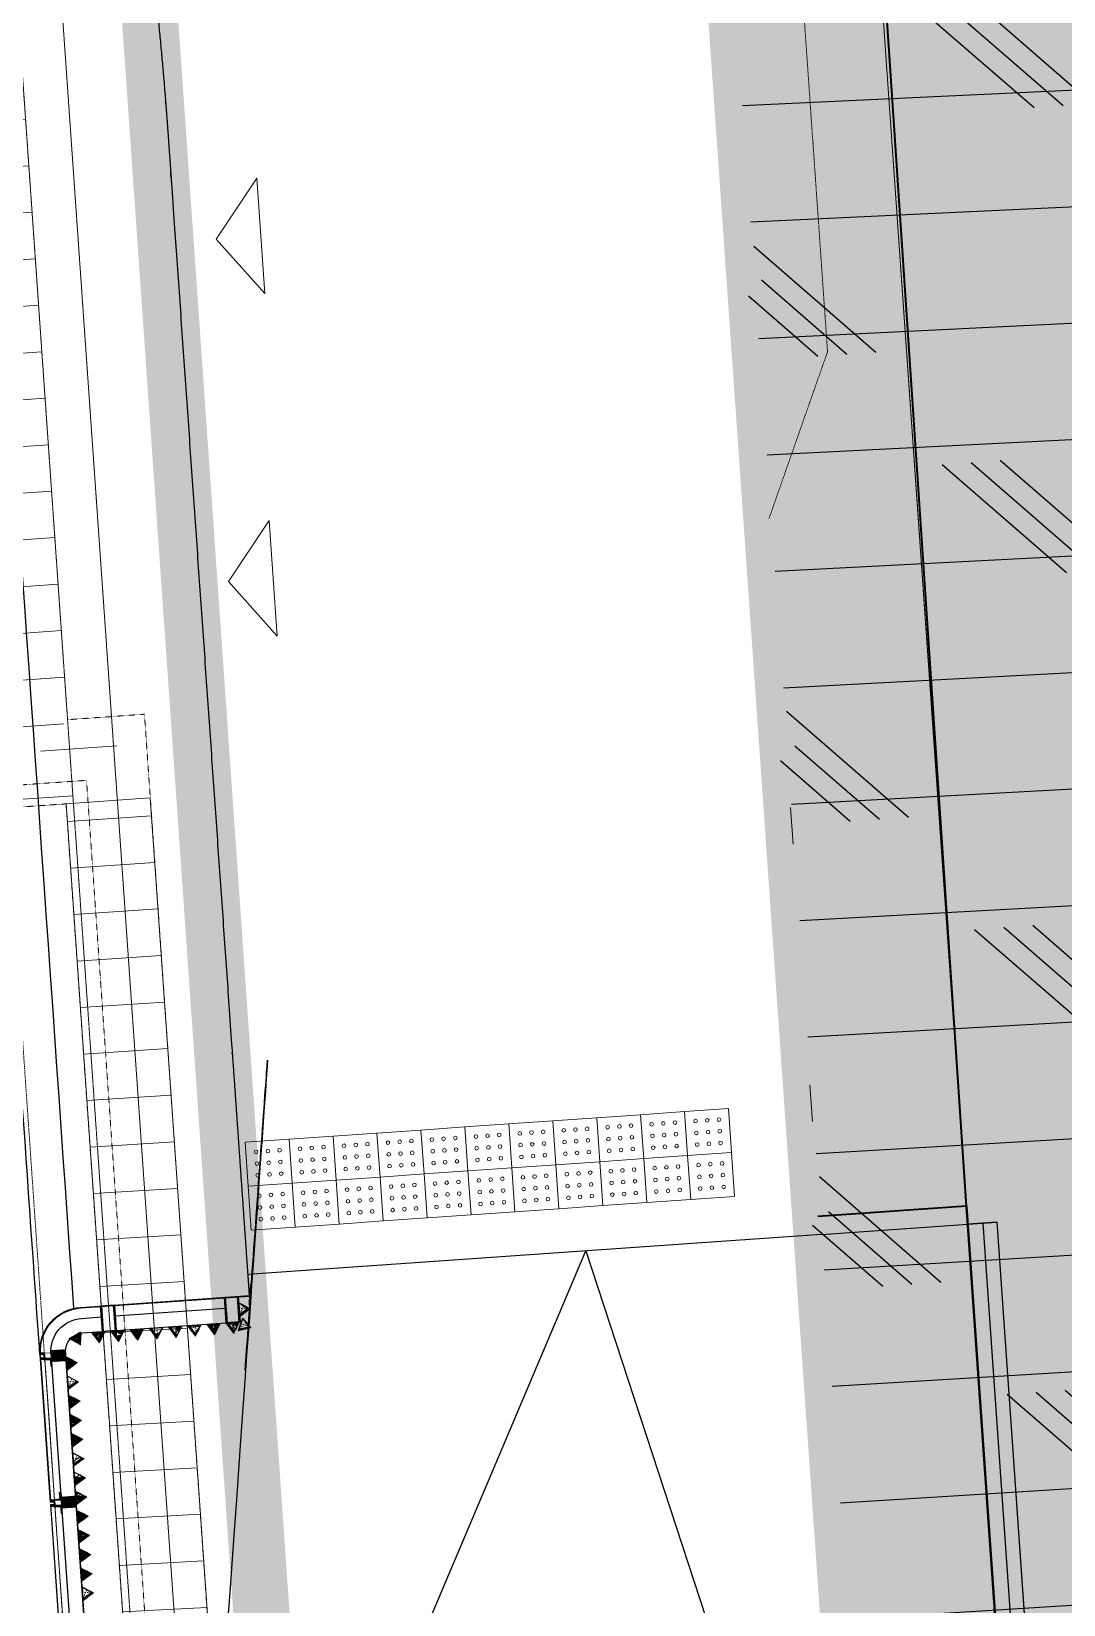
# Model space of a CAD drawing. Header units: millimetres. Extents: x 306 to 836129804, y -168137 to 818603917.
# Drawn here: x 834580214 to 834587244, y 818019302 to 818030018 of the extents above; entities that cross this region are included whole.
import ezdxf
from ezdxf.xclip import XClip

# ---------------------------------------------------------------- set-up
doc = ezdxf.new("R2010")
doc.units = ezdxf.units.MM
doc.header["$LTSCALE"] = 3
doc.header["$XCLIPFRAME"] = 0
for name, pattern in [('ACAD_ISO03W100', [30, 12, -18]), ('B0606', [0.7813, 0.39065, -0.39065]), ('B0701', [2.34375, 1.5625, -0.78125]), ('B0703', [4.6875, 3.125, -1.5625]), ('Dash', [6, 3, -3]), ('Dash2', [6, 3, -3]), ('DASHED', [0.75, 0.5, -0.25]), ('DIVIDE', [1.25, 0.5, -0.25, 0, -0.25, 0, -0.25])]:
    doc.linetypes.add(name, pattern=pattern)
for name, color, linetype, lineweight in [('3A35X-MAPE-P-CE-00-0$0$UAJ-05SYMB-a', 251, 'Continuous', 9), ('A-DETL', 251, 'Continuous', 13), ('A-DETL-MBND', 251, 'Continuous', 13), ('A-FLOR', 251, 'Continuous', 13), ('Eva-New', 1, 'ACAD_ISO03W100', 18), ('Hatch (LTC&CB)', 252, 'Continuous', 35), ('UAJ-08META', 251, 'Continuous', 9), ('UAJ-21EXWA', 251, 'Continuous', 35), ('UAJ-21EXWA-a', 251, 'Continuous', 9), ('UAJ-21EXWA-c', 251, 'Continuous', 9), ('UAJ-21EXWA-z', 251, 'B0703', 9), ('UAJ-22INWA', 251, 'Continuous', 35), ('UAJ-22INWA-a', 251, 'Continuous', 13), ('UAJ-22INWA-h', 251, 'Continuous', 9), ('UAJ-23FLOR-h', 251, 'Continuous', 9), ('UAJ-23FLOR-y', 251, 'B0701', 9), ('UAJ-23FLOR-z', 251, 'B0703', 9), ('UAJ-32INFR-h', 251, 'Continuous', 9), ('UAJ-42INFI', 251, 'Continuous', 18), ('UAJ-43FLFI-a', 251, 'Continuous', 0)]:
    doc.layers.add(name, color=color, linetype=linetype, lineweight=lineweight)
for name, color, linetype in [('_ANCILIARY', 40, 'Continuous'), ('_ANCILIARY HATCH', 1, 'Continuous'), ('_base', 251, 'Continuous'), ('_DEV LINE', 96, 'DIVIDE'), ('_LTC', 251, 'Continuous'), ('_PARCEL BOUNDARY', 10, 'DASHED'), ('UAJ-90.0BOUN', 251, 'Continuous'), ('UAJ-90.5LAND', 251, 'Continuous')]:
    doc.layers.add(name, color=color, linetype=linetype)
doc.layers.get('UAJ-90.5LAND').off()
pattern_1 = [(45.00000000000012, (-109416.8442187309, -41196.64336895943), (-1.68379802270047, 1.683798022700463), []), (45.00000000000012, (-109415.7216861248, -41196.64336895943), (-1.68379802270047, 1.683798022700463), [])]

# ---------------------------------------------------------------- blocks, each defined once
blk = doc.blocks.new('SITE SLAB EDGE')
at = {"layer": 'A-DETL-MBND', "linetype": 'Continuous', "lineweight": 9, "elevation": 11000.75723334344}
blk.add_lwpolyline([(-1727.488911111024, -34412.49591845632), (-4612.471241841908, -27571.78250607301), (-6987.60138915258, -34412.40515638035)], dxfattribs=at)
at = {"layer": 'UAJ-21EXWA'}
for p, q in [((-871.2643336696783, -27572.41648910224), (-830.9579806766706, -14736.16464832553, 0.123245408410281)), ((-871.1926684374921, -27572.41654061366), (-871.1930989047978, -53821.77033345087))]:
    blk.add_line(p, q, dxfattribs=at)
for points in [[(-871.192457938916, -14736.47396249266), (-6985.740662657423, -14736.2816112687), (-6981.18941464345, -24138.22653371404), (-6648.669996218989, -24138.4190306025), (-6648.670950182248, -27568.26381391572), (-871.1926683692727, -27568.26390866152)], [(-871.264764136984, -53821.77033344971), (-871.2643336696783, -27572.41648910224)]]:
    blk.add_lwpolyline(points, dxfattribs=at)
blk = doc.blocks.new('p32 uns')
at = {"layer": 'A-DETL', "lineweight": 18}
for p, q in [((462988.2816848755, -289422.768778801), (464566.6259381771, -311994.1485024691)), ((464766.1389267445, -311980.1971951723), (463187.7944978476, -289408.8174855709))]:
    blk.add_line(p, q, dxfattribs=at)
at = {"layer": 'A-FLOR', "lineweight": 9}
for p, q in [((462962.3316611052, -289050.6364353895), (462066.9145200253, -276245.5747405291)), ((462375.3751085997, -280656.7668017149), (462988.3527208567, -289422.7550581694))]:
    blk.add_line(p, q, dxfattribs=at)
at = {"layer": 'UAJ-21EXWA-z'}
blk.add_lwpolyline([(460999.1281325817, -260683.82777071), (462209.4676864147, -260599.1925843954), (463049.8073357344, -256672.1545351744), (484389.9326707125, -255178.3090640306), (484885.9685424566, -262271.952517271), (489864.1592447758, -261922.462420702), (492872.8974288702, -304949.42304492), (488433.0328344107, -315295.0559661388), (462895.8718012571, -317080.7882232666), (460775.8579591513, -286763.177806735), (462016.6950523853, -283227.6120804548), (460871.5294257402, -266850.980645299), (461292.7671718597, -264883.0616716146), (460999.1281325817, -260683.82777071)], dxfattribs=at)
at = {"layer": 'UAJ-90.0BOUN'}
blk.add_lwpolyline([(458551.6431707144, -254646.9136687517), (462043.122988224, -254401.8080494404), (489253.1335164309, -252491.6361941099), (493625.0210716724, -314979.2288246155), (466413.7763149738, -316882.0242781639), (462922.2849571705, -317126.9649215937), (458551.6431707144, -254646.9136687517)], dxfattribs=at)
at = {"linetype": 'Dash2', "lineweight": 13, "rotation": 4.000000000000001}
blk.add_blockref('SITE SLAB EDGE', (461907.9564732313, -261484.3400754929), dxfattribs=at)
blk = doc.blocks.new('GBP-P32-L00')
at = {"layer": 'UAJ-90.5LAND'}
blk.add_blockref('p32 uns', (834123619.6366563, 818311064.1160116), dxfattribs=at)
blk = doc.blocks.new('3A35X-MAGP-P-LD-00-0')
at = {"layer": '_base'}
blk.add_line((834585595.072436, 818021822.9518502), (834581687.2096072, 818021549.7622693), dxfattribs=at)
for points in [[(834585595.0724357, 818021822.9518509), (834586592.1026502, 818021892.6519076)], [(834586791.6157262, 818021906.5994016), (834586592.1026504, 818021892.6519073)], [(834586592.1026504, 818021892.6519073), (834586791.6157262, 818021906.5994016)], [(834586592.10265, 818021892.6519073), (834586815.4868925, 818018695.0722684), (834586824.0788225, 818018572.0887235), (834586828.217329, 818018510.5849028), (834586829.6967536, 818018484.5155132)], [(834580971.5776333, 818014582.8952436), (834583989.5757996, 818021710.715323), (834586202.753944, 818014948.59342)]]:
    blk.add_lwpolyline(points, dxfattribs=at)
blk.add_lwpolyline([(834591783.5735116, 817980082.2253003), (834591928.23176, 817980184.1910403, 0.04471725333651318), (834592011.4460499, 817980254.7613815, 0.06650079320827533), (834592104.6915565, 817980378.636483, 0.07123286827723115), (834592167.0155747, 817980539.2174459, 0.03848994526839398), (834592180.9467443, 817980630.7424377, -0.04013100211479748), (834592350.8948174, 817981940.6873479, -0.0031101165554704), (834592380.805786, 817982096.0953491, 0.08319405878780492), (834592386.2088763, 817982274.0277658, -0.001175287422186575), (834592382.8120791, 817982299.3592728), (834589787.9350833, 817996217.8215426, 0.04084783250147962), (834589233.0335257, 817998152.9967325), (834588859.8553, 817999185.2260199, -0.0205969728110917), (834588422.2292893, 818000535.7778711, -0.03996170129615863), (834588213.0684955, 818001653.0464637, -0.007154162740676726), (834588156.891641, 818002376.8978037), (834586791.6157055, 818021906.5994003), (834586592.1019949, 818021892.6612895), (834588135.5106741, 817999814.8448011, 0.02585367869501859), (834588239.9286013, 817999053.709157, 0.001642021958991318), (834588349.8605613, 817998461.4832885), (834588758.1866809, 817996281.7002935), (834588804.3629512, 817996035.1959748), (834591783.5735116, 817980082.2253003)], format="xyb", close=True, dxfattribs=at)
blk.add_lwpolyline([(834589295.4903487, 817996127.1960361), (834588203.5903876, 818000788.4657425, -0.0373340828221), (834588076.8085691, 818002133.5877131), (834586695.9247639, 818021899.9143913)], format="xyb", dxfattribs=at)
blk = doc.blocks.new('TECT 1')
at = {"layer": 'UAJ-43FLFI-a'}
blk.add_lwpolyline([(-59076.78399813175, 46774.62326622009), (-58776.78399825096, 46774.62326622009), (-58776.78399825096, 46474.62326622009), (-59076.78399813175, 46474.62326622009)], close=True, dxfattribs=at)
for centre in [(-59006.7840025425, 46704.6232624054), (-59006.78399837017, 46624.6232625246), (-58926.7840025425, 46704.62326622009), (-58926.78399825096, 46624.6232663393), (-58846.78400290012, 46704.62326967716), (-58846.78399837017, 46624.62326967716), (-59006.78399443626, 46544.6232625246), (-58926.78399443626, 46544.62326622009), (-58846.78399443626, 46544.62326967716)]:
    blk.add_circle(centre, 12.49999988079071, dxfattribs=at)
blk = doc.blocks.new('*U1115')
at = {"layer": 'UAJ-43FLFI-a', "rotation": 180.0000000006504}
for p in [(-58776.7839987716, 46474.62326551232), (-58776.78399867181, 46174.62326536152)]:
    blk.add_blockref('TECT 1', p, dxfattribs=at)
blk = doc.blocks.new('*U1116')
at = {"layer": 'UAJ-43FLFI-a', "color": 0, "linetype": 'ByBlock', "lineweight": -2, "transparency": 16777216}
for p, rotation in [((834584546.7745659, 818024966.1418307), 183.9987108964292), ((834584846.0442518, 818024987.0620395), 183.9987108964292), ((834583050.4261367, 818024861.5407865), 183.9987108964292), ((834583349.6958226, 818024882.4609953), 183.9987108964292), ((834583648.9655085, 818024903.3812041), 183.9987108964292), ((834583948.2351943, 818024924.3014129), 183.9987108972937), ((834584247.5048801, 818024945.2216219), 183.9987108964292), ((834581853.3473934, 818024777.8599511), 183.9987108972937), ((834582152.6170793, 818024798.78016), 183.9987108972937), ((834582451.8867651, 818024819.7003689), 183.9987108964292), ((834582751.1564509, 818024840.6205777), 183.9987108964292)]:
    blk.add_blockref('*U1115', p, dxfattribs=dict(at, rotation=rotation))
blk = doc.blocks.new('*U1563')
at = {"layer": 'UAJ-21EXWA'}
for points in [[(15045.99999934445, 224.9575137403436), (15045.99999946366, 178.9575138595528), (14999.99999946366, 178.9575137403436), (14999.99999934445, 174.9575136211343), (15049.99999934445, 174.9575137403436), (15049.99999946366, 224.9575137403436), (15045.99999922524, 224.9575137403436)], [(15093.00000029813, 224.9575136211343), (15093.00000017892, 178.9575137403436), (15139.00000029813, 178.9575137403436), (15139.00000029813, 174.9575137403436), (15089.00000029813, 174.9575137403436), (15089.00000029813, 224.957513501925), (15093.00000053654, 224.9575136211343)], [(16049.94374501362, 224.9575228102984), (16049.94374513283, 178.9575228102984), (16003.94374525204, 178.9575228102984), (16003.94374501362, 174.9575226910891), (16053.94374501362, 174.9575226910891), (16053.94374525204, 224.9575226910891), (16049.94374489442, 224.9575228102984)]]:
    blk.add_lwpolyline(points, dxfattribs=at)
for points in [[(15085.00000023842, 241.0000006508828), (15085.00000071526, 223.1525495600701), (15054, 223.1525494408608), (15054.00000011921, 241.0000008893013), (15050, 241.0000010085106), (15050, 219.1525494408608), (15089.00000071526, 219.1525494408608), (15089.00000035763, 241.0000008893013)], [(16088.9437460268, 241.0000097208377), (16088.94374638443, 223.152558630025), (16057.94374578838, 223.1525585108157), (16057.94374590759, 241.0000098400469), (16053.94374566917, 241.0000100784655), (16053.94374578838, 219.1525583916064), (16092.94374638443, 219.1525585108157), (16092.9437460268, 241.0000098400469)]]:
    blk.add_lwpolyline(points, close=True, dxfattribs=at)
at = {"layer": 'UAJ-21EXWA-a'}
for points in [[(14569.50000035763, 250.0000044190884), (14077.00000047684, 250.0000006043911), (14077.00000071526, 224.1525495135784), (14081.00000071526, 224.1525496327877), (14081.00000071526, 246.0000008428097), (14569.50000035763, 246.0000044190884)], [(14569.50000035763, 250.0000047039986), (15062.00000047684, 250.000000770092), (15062.00000023842, 224.1525495600701), (15058.00000023842, 224.1525496792794), (15058.00000023842, 246.0000010085106), (14569.50000035763, 246.0000045847893)], [(15569.50000035763, 250.00000446558), (15077.00000047684, 250.0000006508828), (15077.00000071526, 224.1525495600701), (15081.00000071526, 224.1525496792794), (15081.00000071526, 246.0000008893013), (15569.50000035763, 246.00000446558)], [(15569.50000047266, 250.0000137749319), (16088.94374655318, 250.0000104201311), (16088.94374619555, 224.1525590908998), (16084.94374631476, 224.1525592101091), (16084.94374643397, 246.0000104201311), (15569.50000035346, 246.0000135365133)]]:
    blk.add_lwpolyline(points, dxfattribs=at)
at = {"layer": 'UAJ-21EXWA-c'}
for p, q in [((16092.94374638443, 219.1525585108157), (16092.94374612174, 174.9575226910891)), ((16092.94374612174, 174.9575226910891), (16053.94374501362, 174.9575226910891))]:
    blk.add_line(p, q, dxfattribs=at)
for points in [[(14089.00000071526, 219.1525493943691), (14569.50000035763, 219.1525496327877)], [(15050, 219.1525494408608), (14569.50000047684, 219.1525494408608)], [(15050, 241.000000770092), (15050, 246.0000010085106)], [(15049.99999946366, 224.9575137403436), (15050, 219.1525494408608)], [(15089.00000035763, 241.0000008893013), (15089.00000011921, 246.0000008893013)], [(15089.00000071526, 219.1525494408608), (15089.00000029813, 224.957513501925)], [(15089.00000071526, 219.1525494408608), (15569.50000035763, 219.1525496792794)], [(16053.94374578838, 219.1525583916064), (15569.50000047266, 219.1525585117941)], [(16053.94374566917, 241.0000098400469), (16053.94374566917, 246.0000100784655)], [(16053.94374525204, 224.9575226910891), (16053.94374578838, 219.1525583916064)]]:
    blk.add_lwpolyline(points, dxfattribs=at)
blk = doc.blocks.new('*U|REF31821679')
at = {"layer": 'UAJ-32INFR-h'}
h = blk.add_hatch(dxfattribs=at)
h.set_pattern_fill('STAAL', color=256, style=0)
h.set_pattern_definition([(45, (0, 0), (-4.999999779477807, 4.999999779477808), []), (45, (1.7, 0), (-4.999999779477807, 4.999999779477808), []), (45, (1.8, 0), (-4.999999779477807, 4.999999779477808), []), (45, (1.9, 0), (-4.999999779477807, 4.999999779477808), []), (45, (2, 0), (-4.999999779477807, 4.999999779477808), []), (45, (2.1, 0), (-4.999999779477807, 4.999999779477808), []), (45, (2.2, 0), (-4.999999779477807, 4.999999779477808), []), (45, (2.3, 0), (-4.999999779477807, 4.999999779477808), [])])
edge = h.paths.add_edge_path(flags=16)
edge.add_arc((-40.499999999995, -28), 1.5, 180, 394.9306585423736)
edge.add_line((-40.499999999995, -29.5), (40.500000000005, -29.49999999999909))
edge.add_arc((40.500000000005, -27.99999999999909), 1.5, 270, 360)
edge.add_line((42.000000000005, -27.99999999999909), (41.99999999999864, 28.00000000000182))
edge.add_arc((40.49999999999864, 28.00000000000182), 1.5, 0, 90)
edge.add_line((40.49999999999864, 29.50000000000182), (-40.50000000000136, 29.50000000000182))
edge.add_arc((-40.50000000000136, 28.00000000000182), 1.5, 90, 180)
edge.add_line((-42.00000000000136, 28.00000000000182), (-41.999999999995, -28))
edge = h.paths.add_edge_path()
edge.add_arc((-45.499999999995, -32.99999999999909), 4.5, 180, 270)
edge.add_line((-45.499999999995, -37.49999999999909), (45.500000000005, -37.49999999999909))
edge.add_arc((45.500000000005, -32.99999999999909), 4.5, 270, 360)
edge.add_line((50.000000000005, -32.99999999999909), (50.00000000000045, 33))
edge.add_arc((45.50000000000045, 33), 4.5, 0, 90)
edge.add_line((45.50000000000045, 37.5), (-45.49999999999955, 37.50000000000182))
edge.add_arc((-45.49999999999955, 33.00000000000182), 4.5, 90, 180)
edge.add_line((-49.99999999999955, 33.00000000000182), (-49.999999999995, -32.99999999999909))
at = {"layer": 'UAJ-22INWA-a', "lineweight": -2}
for p, q in [((-49.99999999999955, 33.00000000000182), (-49.999999999995, -32.99999999999909)), ((45.50000000000045, 37.5), (-45.49999999999955, 37.50000000000182)), ((-42.00000000000136, 28.00000000000182), (-41.999999999995, -28)), ((40.49999999999864, 29.50000000000182), (-40.50000000000136, 29.50000000000182)), ((42.000000000005, -27.99999999999909), (41.99999999999864, 28.00000000000182)), ((50.000000000005, -32.99999999999909), (50.00000000000045, 33)), ((-45.499999999995, -37.49999999999909), (45.500000000005, -37.49999999999909)), ((-40.499999999995, -29.5), (40.500000000005, -29.49999999999909))]:
    blk.add_line(p, q, dxfattribs=at)
for centre, radius, start, end in [((-45.49999999999955, 33.00000000000182), 4.5, 90, 180), ((-40.50000000000136, 28.00000000000182), 1.5, 90, 180), ((40.49999999999864, 28.00000000000182), 1.5, 0, 90), ((45.50000000000045, 33), 4.5, 0, 90), ((-45.499999999995, -32.99999999999909), 4.5, 180, 270), ((-40.499999999995, -28), 1.5, 180, 34.93065854237359), ((40.500000000005, -27.99999999999909), 1.5, 270, 0), ((45.500000000005, -32.99999999999909), 4.5, 270, 0)]:
    blk.add_arc(centre, radius, start, end, dxfattribs=at)
blk = doc.blocks.new('*U2899')
at = {"layer": 'UAJ-08META', "rotation": 90.00000001114431}
blk.add_blockref('*U|REF31821679', (67.54939053738819, 50.00000004808722), dxfattribs=at)
blk = doc.blocks.new('*U2898')
at = {"layer": '_LTC', "linetype": 'ByBlock', "lineweight": -2, "transparency": 16777216, "rotation": 273.9989084043776}
for p in [(834580343.2465016, 818021061.4983965), (834580412.9839698, 818020063.9330175)]:
    blk.add_blockref('*U2899', p, dxfattribs=at)
blk = doc.blocks.new('21_UNS-EXWA-Facade Triangle Extrusion')
at = {"layer": 'UAJ-08META'}
h = blk.add_hatch(dxfattribs=at)
h.set_pattern_fill('ANSI32', color=256, scale=0.25, angle=-3.998908525866516)
h.set_pattern_definition(pattern_1)
edge = h.paths.add_edge_path()
edge.add_line((-75.01259005069733, -47.16361486911774), (-67.87473440170288, -33.6935887336731))
edge.add_line((-67.87473440170288, -33.6935887336731), (-65.25258207321167, -37.77321720123291))
edge.add_line((-65.25258207321167, -37.77321720123291), (-63.57014775276184, -36.69184410572052))
edge.add_line((-63.57014775276184, -36.69184410572052), (-66.191903591156, -32.612832903862))
edge.add_line((-66.191903591156, -32.612832903862), (-64.50235915184021, -31.54252290725708))
edge.add_line((-64.50235915184021, -31.54252290725708), (-61.88771343231201, -35.61047101020813))
edge.add_line((-61.88771343231201, -35.61047101020813), (-60.20527946949005, -34.5290983915329))
edge.add_line((-60.20527946949005, -34.5290983915329), (-62.82474744319916, -30.45036041736603))
edge.add_line((-62.82474744319916, -30.45036041736603), (-20.0749454498291, -2.995363593101501))
edge.add_line((-20.0749454498291, -2.995363593101501), (-17.46405339241028, -7.057471752166748))
edge.add_line((-17.46405339241028, -7.057471752166748), (-15.78161954879761, -5.976099371910095))
edge.add_line((-15.78161954879761, -5.976099371910095), (-18.39626514911652, -1.908150553703308))
edge.add_line((-18.39626514911652, -1.908150553703308), (-16.71758425235748, -0.8209383487701416))
edge.add_line((-16.71758425235748, -0.8209383487701416), (-14.09918510913849, -4.894726157188416))
edge.add_line((-14.09918510913849, -4.894726157188416), (-12.41675090789795, -3.813353180885315))
edge.add_line((-12.41675090789795, -3.813353180885315), (-15.0389039516449, 0.2662745714187622))
edge.add_line((-15.0389039516449, 0.2662745714187622), (-0.8188365697860718, 0.4905227422714233))
edge.add_line((-0.8188365697860718, 0.4905227422714233), (-71.2157564163208, 42.66169381141663))
edge.add_arc((-72.50049510525452, 40.51706179758747), 2.499999994716807, 59.07634435006711, 179.9920953721348)
edge.add_line((-75.0004950761795, 40.51740670204163), (-75.01273441314697, -48.20710110664368))
edge.add_line((-75.01273441314697, -48.20710110664368), (-75.01259005069733, -47.16361486911774))
edge = h.paths.add_edge_path(flags=16)
edge.add_line((-68.6583776473999, -31.22540402412415), (-16.1267796754837, 2.53891122341156))
edge.add_arc((-17.47850388801287, 4.641966418766378), 2.499999900289295, 302.7306025113452, 419.0763484705993)
edge.add_line((-16.19376540184021, 6.786598443984985), (-72.5004950761795, 40.51706194877625))
edge.add_line((-72.5004950761795, 40.51706194877625), (-72.51010143756866, -29.12200355529785))
edge.add_arc((-70.0101015365577, -29.12234859176267), 2.499999924820999, 179.9920923464523, 302.7305933400276)
h = blk.add_hatch(dxfattribs=at)
h.set_pattern_fill('ANSI32', color=256, scale=0.25, angle=-3.998908525866516)
h.set_pattern_definition(pattern_1)
h.paths.add_polyline_path([(-62.61064434051514, -37.26119458675385), (-65.49787187576294, -32.76788723468781), (-64.65470325946808, -32.23022532463074), (-61.76762568950653, -36.72203266620636), (-14.82031857967377, -6.546976327896118), (-17.70624601840973, -2.056959748268127), (-16.86690068244934, -1.513350248336792), (-13.97909653186798, -6.006286859512329), (-4.745509028434753, -0.07146263122558594), (0, 0), (-75.01273441314697, -48.20710110664368), (-72.51210236549377, -43.62797057628632), (-62.60884714126587, -37.26272201538086)])
for points in [[(-75.01259005069733, -47.16361486911774), (-67.87473440170288, -33.6935887336731), (-65.25258207321167, -37.77321720123291), (-63.57014775276184, -36.69184410572052), (-66.191903591156, -32.612832903862), (-64.50235915184021, -31.54252290725708), (-61.88771343231201, -35.61047101020813), (-60.20527946949005, -34.5290983915329), (-62.82474744319916, -30.45036041736603), (-20.0749454498291, -2.995363593101501), (-17.46405339241028, -7.057471752166748), (-15.78161954879761, -5.976099371910095), (-18.39626514911652, -1.908150553703308), (-16.71758425235748, -0.8209383487701416), (-14.09918510913849, -4.894726157188416), (-12.41675090789795, -3.813353180885315), (-15.0389039516449, 0.2662745714187622), (-0.8188365697860718, 0.4905227422714233), (-71.2157564163208, 42.66169381141663, 0.5826902400280833), (-75.0004950761795, 40.51740670204163), (-75.01273441314697, -48.20710110664368)], [(-68.6583776473999, -31.22540402412415), (-16.1267796754837, 2.53891122341156, 0.5562828354535237), (-16.19376540184021, 6.786598443984985), (-72.5004950761795, 40.51706194877625), (-72.51010143756866, -29.12200355529785, 0.593393664896227)]]:
    blk.add_lwpolyline(points, format="xyb", close=True, dxfattribs=at)
blk.add_lwpolyline([(-62.61064434051514, -37.26119458675385), (-65.49787187576294, -32.76788723468781), (-64.65470325946808, -32.23022532463074), (-61.76762568950653, -36.72203266620636), (-14.82031857967377, -6.546976327896118), (-17.70624601840973, -2.056959748268127), (-16.86690068244934, -1.513350248336792), (-13.97909653186798, -6.006286859512329), (-4.745509028434753, -0.07146263122558594), (0, 0), (-75.01273441314697, -48.20710110664368), (-72.51210236549377, -43.62797057628632), (-62.60884714126587, -37.26272201538086)], close=True, dxfattribs=at)
at = {"layer": 'UAJ-08META', "linetype": 'Dash'}
for points in [[(-14.97881484031677, 4.68138599395752), (-72.50529825687408, 5.697529196739197)], [(-71.2083113193512, -31.31649792194366), (-44.34713017940521, 23.65182995796204)]]:
    blk.add_lwpolyline(points, dxfattribs=at)
at = {"layer": 'UAJ-08META'}
blk.add_lwpolyline([(-18.12446212768555, -2.327821254730225), (-18.12287628650665, -2.326794028282166)], dxfattribs=at)
blk = doc.blocks.new('*U2901')
at = {"rotation": 90.00791386077486}
blk.add_blockref('21_UNS-EXWA-Facade Triangle Extrusion', (2.295247900369452e-07, -1.355457278356874e-07), dxfattribs=at)
blk = doc.blocks.new('*U2900')
at = {"layer": '_LTC', "linetype": 'ByBlock', "lineweight": -2, "transparency": 16777216}
for p, rotation in [((834581703.4389249, 818021317.6086571), 273.9988976193502), ((834580677.3428615, 818021084.8526565), 183.99899548923), ((834580808.0239123, 818021093.9884635), 183.99899548923), ((834580938.7049631, 818021103.1242704), 183.99899548923), ((834581069.3860139, 818021112.2600774), 183.99899548923), ((834581200.0670646, 818021121.3958844), 183.99899548923), ((834581330.7481154, 818021130.5316913), 183.99899548923), ((834581461.4291662, 818021139.6674982), 183.99899548923), ((834581592.110217, 818021148.8033053), 183.99899548923), ((834581708.453403, 818021187.1996447), 250.6571600903344), ((834580547.5855556, 818021071.3891053), 208.1644042422568), ((834580526.4365344, 818020950.4528947), 273.998908396004), ((834580535.5721427, 818020819.77183), 273.998908396004), ((834580544.707751, 818020689.0907654), 273.998908396004), ((834580553.8433594, 818020558.4097006), 273.998908396004), ((834580562.9789677, 818020427.728636), 273.998908396004), ((834580572.114576, 818020297.0475713), 273.998908396004), ((834580581.2501843, 818020166.3665067), 273.998908396004), ((834580590.3857926, 818020035.6854421), 273.998908396004), ((834580599.5214009, 818019905.0043774), 273.998908396004), ((834580608.6570092, 818019774.3233128), 273.998908396004), ((834580617.7926176, 818019643.642248), 273.998908396004), ((834580626.9282259, 818019512.9611834), 273.998908396004), ((834580636.0638342, 818019382.2801187), 273.998908396004)]:
    blk.add_blockref('*U2901', p, dxfattribs=dict(at, rotation=rotation))
blk = doc.blocks.new('FAC-00-0')
at = {"layer": '_LTC'}
for p, q in [((834581548.4290003, 818021220.932639), (834581536.2219195, 818021395.5487242)), ((834581614.3995719, 818021401.013992), (834581626.6066483, 818021226.3979753)), ((834580705.4858266, 818021162.0106041), (834580693.2791706, 818021336.6206133)), ((834580771.4568266, 818021342.0858308), (834580783.663483, 818021167.4758216))]:
    blk.add_line(p, q, dxfattribs=at)
for points in [[(834580271.1096342, 818021008.2324462, -0.4108690448484453), (834580550.2722995, 818021326.6220081), (834581697.2035714, 818021406.8027846)], [(834580275.7378076, 818021008.5559722, -0.4123493504184755), (834580550.5511056, 818021322.6317365), (834581697.4825264, 818021402.8125234)], [(834580446.4900385, 818021018.5920793, -0.4142241185351627), (834580562.4730245, 818021152.0052512), (834581634.5931586, 818021226.9563059), (834581628.6215183, 818021312.378361)], [(834580346.7335005, 818021011.618333, -0.4142241191230539), (834580555.5028735, 818021251.7620404), (834580690.5320313, 818021261.20182)], [(834581387.0943224, 818003552.0554934, 0.1139351531666396), (834581581.6652867, 818004780.3838959), (834580446.0788555, 818021024.4738792)]]:
    blk.add_lwpolyline(points, format="xyb", dxfattribs=at)
for points in [[(834581528.241393, 818021394.9908748), (834581622.380095, 818021401.5718917), (834581634.5867513, 818021226.9618825), (834581540.4480488, 818021220.3808656)], [(834580685.2986476, 818021336.0627136), (834580779.4373497, 818021342.6437305), (834580791.644006, 818021168.0337213), (834580697.5053035, 818021161.4527044)]]:
    blk.add_lwpolyline(points, close=True, dxfattribs=at)
for points in [[(834580784.6707236, 818021267.7829801), (834581533.4746871, 818021320.131262)], [(834580346.3223271, 818021017.5001332), (834581481.0481629, 818004768.9158247)], [(834580451.1945491, 818020951.2535303), (834581583.6041774, 818004752.6068808)]]:
    blk.add_lwpolyline(points, dxfattribs=at)
blk.add_open_spline([(834580271.1096342, 818021008.2324462, 13699.99999999997), (834580270.551387, 818021024.2677512), (834580268.874086, 818021040.2248595, 13699.99999999999), (834580267.7563117, 818021056.2210662, 13699.99999999998), (834580181.103108, 818022301.7230911), (834580094.0350399, 818023547.1961263), (834580006.9669715, 818024792.6691617), (834579728.1369119, 818028506.6162714), (834579361.2044426, 818033394.0655822), (834579066.2396815, 818038884.2348518), (834578945.480875, 818040871.10015), (834578889.5015762, 818041682.937103), (834578875.476216, 818041899.2020736), (834578905.265652, 818041606.9202672), (834579014.8303174, 818040531.9164138), (834579228.5315945, 818038192.8699493), (834579428.563846, 818036147.6696717), (834579552.010506, 818034885.5074883), (834579873.8612906, 818030281.5664743), (834580195.712075, 818025677.6254604), (834580500.3832827, 818021323.1337729)], degree=3, knots=[0, 0, 0, 0, 1, 1, 1, 3746.538061933388, 3746.538061933388, 3746.538061933388, 14919.15775847071, 18449.38945613005, 20240.53077136857, 20890.67934422696, 20890.67934422696, 20890.67934422696, 21772.06415537719, 24132.38665182641, 27936.93947994479, 27936.93947994479, 27936.93947994479, 41782.47114495328, 41782.47114495328, 41782.47114495328, 41782.47114495328], dxfattribs=at)
blk.add_rational_spline([(834580077.3900777, 818035997.4791214), (834580437.0917654, 818034054.3349081), (834580602.4700614, 818033161.329403), (834580767.8483574, 818032268.323898), (834580949.9611539, 818031284.955718), (834581075.8892046, 818030294.4452341), (834581145.6328331, 818029296.7917677), (834581335.3021821, 818026583.6509713), (834581524.9715308, 818023870.5101748), (834581703.4389249, 818021317.6086571), (834581706.0106146, 818021280.8216103), (834581708.5823042, 818021244.0345637), (834581711.1539938, 818021207.247517), (834581713.1965545, 818021178.0295397), (834581693.9806505, 818021155.9249865), (834581664.7626766, 818021153.8823801), (834581299.0753304, 818021128.3174726), (834580933.3879842, 818021102.7525649), (834580567.7006379, 818021077.1876572), (834580554.2949414, 818021076.2509816), (834580542.2681971, 818021070.25536), (834580533.4514505, 818021060.1136129), (834580524.6347041, 818021049.9718657), (834580520.3702859, 818021037.2280517), (834580521.3074443, 818021023.822389), (834580899.6991928, 818015611.086328), (834581278.0909414, 818010198.3502669), (834581656.48269, 818004785.6142058), (834581686.6616603, 818004353.9166318), (834581619.0548282, 818003926.4790552), (834581457.1207048, 818003525.1675733), (834581156.5955538, 818002700.4971138), (834580856.0704025, 818001875.8266542), (834580555.5452513, 818001051.1561946), (834580428.5667853, 818000714.2497276), (834580305.2916387, 818000375.9706471), (834580185.7346454, 818000036.3596587)], [1, 1, 1, 1, 1, 1, 1, 1, 1, 1, 1, 1, 1, 0.8047382231132746, 0.8047382231132746, 0.9999999999999999, 1, 1, 1, 0.9492507227563662, 0.9492507227563662, 0.9999999999999999, 0.9492507227563663, 0.9492507227563663, 1, 1, 1, 1, 0.9829479213520105, 0.9829479213520105, 1, 1, 1, 1, 0.9999598891676805, 0.9999598891676805, 1], degree=3, knots=[0, 0, 0, 0, 2724.56956517957, 2724.56956517957, 2724.56956517957, 5723.230185049491, 5723.230185049491, 5723.230185049491, 13882.51734683393, 13882.51734683393, 13882.51734683393, 13883.51734683393, 13883.51734683393, 13883.51734683393, 13885.08814159524, 13885.08814159524, 13885.08814159524, 13886.08814159524, 13886.08814159524, 13886.08814159524, 13886.87355778052, 13886.87355778052, 13886.87355778052, 13887.65897396581, 13887.65897396581, 13887.65897396581, 13888.65897396581, 13888.65897396581, 13888.65897396581, 13889.11229864333, 13889.11229864333, 13889.11229864333, 13890.11229864333, 13890.11229864333, 13890.11229864333, 13890.13423798732, 13890.13423798732, 13890.13423798732, 13890.13423798732], dxfattribs=at)
for name in ['*U2900', '*U2898']:
    blk.add_blockref(name, (0, 0), dxfattribs=at)
at = {"layer": '_LTC', "rotation": 93.99890842239739}
blk.add_blockref('*U1563', (834581642.5031973, 818004975.893547, 13699.99999999997), dxfattribs=at)
blk = doc.blocks.new('*U1692')
at = {"layer": 'UAJ-23FLOR-h'}
h = blk.add_hatch(dxfattribs=at)
h.set_pattern_fill('ANSI31', color=256, scale=100, angle=315)
h.set_pattern_definition([(0, (375.0000019279327, -31172.66991171575), (8.526512829121202e-14, 317.4999999999999), [])])
h.paths.add_polyline_path([(5.803960675621056e-06, -49187.14922003914), (-1.84947043635475e-06, 19014.47930908616), (574.9999962431809, 19014.47930907126), (575.0000043734492, -49187.14921969641)])
at = {"layer": 'UAJ-22INWA-h'}
blk.add_lwpolyline([(1.607598960617906e-06, 19014.4793088242), (575.0000001770875, 19014.47930907156)], dxfattribs=at)
at = {"layer": 'UAJ-23FLOR-h'}
for p, q in [((5.949636713320191e-06, -49131.18757040911), (-1.998482048286527e-06, 19014.47930885455)), ((574.9999963176867, 19014.47930910282), (575.0000043703362, -49318.99956411961))]:
    blk.add_line(p, q, dxfattribs=at)
blk = doc.blocks.new('PB1')
at = {"layer": '_PARCEL BOUNDARY', "ltscale": 5, "const_width": 382.5, "flags": 128}
blk.add_lwpolyline([(834579180.0000008, 817441477.0994015), (834578344.0000008, 817453448.0992794), (834623997.0000008, 817456639.0992794), (834629227.0000008, 817381823.0992794), (834583575.0000008, 817378615.0994015)], close=True, dxfattribs=at)

msp = doc.modelspace()

# ---------------------------------------------------------------- hatches: boundary and pattern name
at = {"layer": '_ANCILIARY'}
h = msp.add_hatch(color=256, dxfattribs=at)
h.dxf.hatch_style = 1
edge = h.paths.add_edge_path(flags=16)
edge.add_line((834589698.2311926, 818000195.5443645), (834585687.4764702, 818056299.0110068))
edge.add_line((834585687.4764702, 818056299.0110068), (834612518.7989925, 818058232.7219915))
edge.add_arc((834612484.7357092, 818056534.6453927), 1698.418217914475, 9.502723926168073, 88.8508052879634, ccw=False)
edge.add_line((834614159.8478141, 818056815.0448909), (834618401.0798162, 817996164.9822797))
edge.add_line((834618401.0798162, 817996164.9822797), (834594768.6555227, 817994584.3835236))
edge.add_line((834594768.6555227, 817994584.3835236), (834594327.6929266, 817995204.8349223))
edge.add_line((834594327.6929266, 817995204.8349223), (834589698.2311926, 818000195.5443645))
edge = h.paths.add_edge_path()
edge.add_line((834619909.6823385, 817993768.7649117), (834615191.6236249, 818061235.0189149))
edge.add_arc((834615186.6358066, 818061234.6701063), 4.999999946729716, 4.000301895800094, 94.01408611669542)
edge.add_line((834615186.285798, 818061239.6578406), (834582994.9307241, 818058981.1489481))
edge.add_line((834582994.9307241, 818058981.1489481), (834582980.2353642, 818058973.700369))
edge.add_line((834582980.2353642, 818058973.700369), (834587435.9467293, 817995536.5482974))
edge.add_line((834587435.9467293, 817995536.5482974), (834589273.49395, 817995667.4350014))
edge.add_line((834589273.49395, 817995667.4350014), (834590438.9627452, 817991708.7167664))
edge.add_line((834590438.9627452, 817991708.7167664), (834619905.0431669, 817993763.4282737))
edge.add_arc((834619904.6945201, 817993768.4161034), 4.999999953192322, 273.9984422827354, 364.0002978076708)

# ---------------------------------------------------------------- linework, layer by layer
at = {"layer": 'UAJ-42INFI'}
for p, q in [((834585383.8279614, 818024731.5820206, -3.062454165157395e-05), (834585383.826704, 818024731.5954338, -3.062519663902846e-05)), ((834585401.2633529, 818024482.1911196, -2.969868996415305e-05), (834585383.8279614, 818024731.5820206, -3.062454165157395e-05)), ((834585533.3476173, 818022592.8952202, -2.26847700943722e-05), (834585515.9121511, 818022842.2865402, 4.711252040578984e-05))]:
    msp.add_line(p, q, dxfattribs=at)

# ---------------------------------------------------------------- next in the draw order: block references
msp.add_blockref('FAC-00-0', (0, 0))

# ---------------------------------------------------------------- next in the draw order: hatches: boundary and pattern name
at = {"layer": '_ANCILIARY HATCH'}
h = msp.add_hatch(dxfattribs=at)
h.set_pattern_fill('CORK', color=256, scale=250, angle=3.998908350218276)
h.set_pattern_definition([(3.998908350218276, (0, 0), (-55.35411463791137, 791.8175196929233), []), (138.9989083502183, (423.5858171654173, -368.2317025275059), (-1472.92744632587, -1694.344000516116), [1122.5325, -1122.5325]), (138.9989083502183, (621.5401970886481, -354.3931738680281), (-1472.92744632587, -1694.344000516116), [1122.5325, -1122.5325]), (138.9989083502183, (819.494577011879, -340.5546452085503), (-1472.92744632587, -1694.344000516116), [1122.5325, -1122.5325])])
edge = h.paths.add_edge_path(flags=16)
edge.add_line((834589618.1268094, 818000118.7715201), (834585687.4764702, 818056299.0110068))
edge.add_line((834585687.4764702, 818056299.0110068), (834612518.7989925, 818058232.7219915))
edge.add_arc((834612494.2285203, 818056545.6339079), 1687.266994288412, 9.187916495490526, 89.16561271843813, ccw=False)
edge.add_line((834614159.8478141, 818056815.0448909), (834618401.0798162, 817996164.9822797))
edge.add_line((834618401.0798162, 817996164.9822797), (834594688.5511395, 817994507.6106793))
edge.add_line((834594688.5511395, 817994507.6106793), (834589618.1268094, 818000118.7715201))
edge = h.paths.add_edge_path()
edge.add_line((834619909.6823385, 817993768.7649117), (834615191.6236249, 818061235.0189149))
edge.add_arc((834615186.6358066, 818061234.6701063), 4.999999946729716, 4.000301895800094, 94.01408611669542)
edge.add_line((834615186.285798, 818061239.6578406), (834582996.3395478, 818058974.7334945))
edge.add_line((834582996.3395478, 818058974.7334945), (834587435.9467293, 817995536.5482974))
edge.add_line((834587435.9467293, 817995536.5482974), (834589273.49395, 817995667.4350014))
edge.add_line((834589273.49395, 817995667.4350014), (834590438.9627452, 817991708.7167664))
edge.add_line((834590438.9627452, 817991708.7167664), (834619905.0431669, 817993763.4282737))
edge.add_arc((834619904.6945201, 817993768.4161034), 4.999999953192322, 273.9984422827354, 364.0002978076708)
at = {"layer": 'Eva-New', "linetype": 'Continuous', "ltscale": 0.01}
h = msp.add_hatch(dxfattribs=at)
h.set_pattern_fill('ANSI31', color=8, scale=350, angle=4)
h.set_pattern_definition([(49, (0, 0), (-838.6710210225554, 729.0455959657013), [])])
edge = h.paths.add_edge_path()
edge.add_arc((834611513.5385946, 818068145.3264505), 14099.99999968531, 55.19002574308559, 154.5596091027724)
edge.add_line((834598780.7776825, 818074202.2893481), (834595240.3911003, 818066761.4558462))
edge.add_arc((834589822.417787, 818069339.3552195), 6000.000000233124, 273.9989064334658, 334.5546563119141, ccw=False)
edge.add_line((834590240.8423903, 818063353.9629304), (834585554.5350056, 818063026.3542768))
edge.add_arc((834584989.6617913, 818071106.6338656), 8099.999998867221, 264.220048196886, 273.9989064322582, ccw=False)
edge.add_line((834584173.925572, 818063047.8142), (834580415.7397891, 818063428.2282544))
edge.add_arc((834579106.5335116, 818050494.3201492), 12999.99999816069, 84.2200481985661, 93.99077919798958)
edge.add_line((834578201.7864021, 818063462.7985727), (834574221.9197499, 818063185.1428037))
edge.add_arc((834573731.4752913, 818070170.6889209), 7002.741628984699, 184.518270925359, 274.0160585979712, ccw=False)
edge.add_arc((834553791.0620614, 818068592.8452796), 13000.0000005708, 4.527501078735133, 25.16518805878682)
edge.add_line((834565557.174624, 818074120.828201), (834563375.7160238, 818078763.9842684))
edge.add_arc((834569692.9588658, 818081779.3520507), 6999.999999030279, 186.261998653722, 205.5162346975632, ccw=False)
edge.add_line((834562734.724241, 818081015.8267443), (834561851.4163579, 818093822.5155479))
edge.add_arc((834568795.7761757, 818094576.8707228), 6985.211880096444, 103.79340942041148, 186.1996435070692, ccw=False)
edge.add_line((834567130.3497419, 818101360.6410463), (834607738.9713905, 818104323.6446342))
edge.add_arc((834606780.3295362, 818117304.0183489), 13015.72495013958, 274.223807264846, 392.8596289379157)
edge.add_arc((834623587.3262396, 818128173.8785237), 6999.999999836902, 183.9989136523716, 212.9539425140163, ccw=False)
edge.add_line((834616604.3686309, 818127685.7156067), (834614554.4666462, 818157541.1841724))
edge.add_line((834614554.4666462, 818157541.1841724), (834608569.0701823, 818157122.7809477))
edge.add_line((834608569.0701823, 818157122.7809477), (834610618.9763948, 818127267.2902491))
edge.add_arc((834623587.3262378, 818128173.8785231), 12999.99999806346, 183.9989136508734, 212.8579348742854)
edge.add_arc((834606785.1724918, 818117301.6086594), 7012.974383020965, -85.87050168941721, 32.994913872568816, ccw=False)
edge.add_line((834607290.1835088, 818110306.8410742), (834542916.4285616, 818105772.5570611))
edge.add_line((834542916.4285616, 818105772.5570611), (834543332.168679, 818099784.931535))
edge.add_line((834543332.168679, 818099784.931535), (834548339.9487058, 818100139.6961751))
edge.add_arc((834548849.6206386, 818093135.5706489), 7022.644791367745, 1.917894415990986, 94.16192873604791, ccw=False)
edge.add_line((834555868.3314306, 818093370.5997602), (834556822.6031799, 818079614.5109141))
edge.add_arc((834565030.3921052, 818080333.9384184), 8239.258156901009, 185.0092761133849, 211.2767633085009)
edge.add_line((834557988.549832, 818076056.3418531), (834560014.6381451, 818071842.7746612))
edge.add_arc((834553704.8687762, 818068780.019501), 7013.81912084653, -83.41200971856142, 25.89188562423311, ccw=False)
edge.add_line((834554509.5567249, 818061812.5137804), (834511331.2743995, 818058806.1397856))
edge.add_arc((834510845.0625758, 818065789.233517), 6999.999999933733, 141.8798806352492, 273.9829049167347, ccw=False)
edge.add_arc((834495100.3448526, 818078140.8887452), 13011.48484009153, 321.889271565979, 363.9966433354928)
edge.add_line((834508080.187521, 818079047.7636253), (834507303.147802, 818090245.0026575))
edge.add_arc((834514286.1054543, 818090733.1649512), 6999.999999943095, 94.21783473311712, 183.9989085377374, ccw=False)
edge.add_line((834513771.2650272, 818097714.206373), (834514324.2611847, 818097754.9889383))
edge.add_line((834514324.2611847, 818097754.9889383), (834515094.2032907, 818097812.2750338))
edge.add_arc((834515888.7804214, 818090839.1162039), 7018.283043878132, 4.391191596629085, 96.50069787772958, ccw=False)
edge.add_line((834522886.4615402, 818091376.4762715), (834523318.1003574, 818085091.4654405))
edge.add_line((834523318.1003574, 818085091.4654405), (834529307.3396509, 818085510.1591995))
edge.add_line((834529307.3396509, 818085510.1591995), (834528870.5492542, 818091758.2633296))
edge.add_arc((834535853.5069062, 818092246.4256233), 6999.999999586337, 93.99890853307471, 183.9989085379415, ccw=False)
edge.add_line((834535365.3446131, 818099229.3832753), (834540639.8020831, 818099596.5330453))
edge.add_line((834540639.8020831, 818099596.5330453), (834540220.7704337, 818105616.323317))
edge.add_line((834540220.7704337, 818105616.323317), (834513376.0995728, 818103738.6078113))
edge.add_arc((834514284.2614373, 818090770.3680685), 13000.00000003277, 94.00586599802176, 183.991117880833)
edge.add_line((834501315.7883602, 818089865.5443004), (834502093.999344, 818078618.6765761))
edge.add_arc((834495110.6965383, 818078135.4768907), 7000.000000828009, -66.13857842422561, 3.9581909098961887, ccw=False)
edge.add_arc((834495110.6965395, 818078135.4768903), 6999.999999981786, 273.99870041279297, 293.8614215680351, ccw=False)
edge.add_line((834495598.8334678, 818071152.5174648), (834484038.0252761, 818070344.3705096))
edge.add_arc((834484944.5652856, 818057376.0172908), 12999.99999985473, 3.998699986240524, 93.99870041178127, ccw=False)
edge.add_line((834497912.918511, 818058282.557204), (834498850.7850932, 818044866.0656179))
edge.add_arc((834505832.5325971, 818045382.0451274), 7000.788031506466, 153.5175844556254, 184.2267069343446, ccw=False)
edge.add_arc((834505831.7802428, 818045382.3021698), 7000.000000506094, 93.9907792036035, 153.5167215738451, ccw=False)
edge.add_line((834505344.6087215, 818052365.3290147), (834578107.7560652, 818057441.656797))
edge.add_arc((834579012.5031768, 818044473.1783768), 12999.99999509848, 84.22004763743712, 93.99077920788699, ccw=False)
edge.add_line((834580321.7095807, 818057407.0864662), (834583663.296837, 818057068.8416442))
edge.add_arc((834584972.5032473, 818070002.7497832), 13000.00004509936, 264.2200476312211, 273.9989064308502)
edge.add_line((834585879.0898904, 818057034.399779), (834609493.5669917, 818058685.2319609))
edge.add_arc((834609981.7373167, 818051702.1557314), 7000.118848462731, -19.364931974248975, 93.99890643048622, ccw=False)
edge.add_arc((834628850.3650681, 818045070.4409646), 13000.00000042529, 160.6350680240969, 183.9989064535735)
edge.add_line((834615882.0151088, 818044163.8543195), (834619634.348526, 817990488.2644923))
edge.add_arc((834610656.2600935, 817989860.627584), 8999.999999519287, -86.01194112060227, 3.998906454734822, ccw=False)
edge.add_line((834611282.1972058, 817980882.4204844), (834602812.2813497, 817980291.9201078))
edge.add_line((834602812.2813497, 817980291.9201078), (834603230.7061716, 817974306.527834))
edge.add_line((834603230.7061716, 817974306.527834), (834611717.6719617, 817974898.2168859))
edge.add_arc((834612343.6090722, 817965920.0097858), 8999.999999977357, 3.8734655887747067, 93.98805886777768, ccw=False)
edge.add_line((834621323.0501077, 817966527.9889727), (834621688.4984579, 817961112.7419763))
edge.add_line((834621688.4984579, 817961112.7419763), (834627673.3989117, 817961529.9934386))
edge.add_line((834627673.3989117, 817961529.9934386), (834621867.801321, 818044576.6440177))
edge.add_arc((834628850.6858916, 818045064.8011855), 6999.926738671702, 160.627157224399, 183.9989083996896, ccw=False)
edge.add_arc((834609980.9204334, 818051699.8431354), 13002.36888268257, 340.6271572335476, 454.0111039654658)
edge.add_line((834609071.4073162, 818064670.3628802), (834607456.5171404, 818064557.3573512))
edge.add_arc((834607170.3486158, 818068550.9500543), 4003.832551789663, 155.6211224779758, 274.0986331619272, ccw=False)
edge.add_line((834603523.5142193, 818070203.6066998), (834604195.8682836, 818071618.3222857))
edge.add_arc((834611513.5386757, 818068145.3264558), 8100.000000027051, 54.14039305783359, 154.6107958035704, ccw=False)
edge.add_arc((834623873.9558088, 818085245.9413723), 13000.02232763516, 234.1403928659832, 234.163197705768)
edge.add_line((834616262.7220054, 818074706.9802988), (834619562.6153525, 818079722.129262))
at = {"layer": 'UAJ-23FLOR-h', "linetype": 'B0606'}
h = msp.add_hatch(dxfattribs=at)
h.set_pattern_fill('ANSI31', color=256, scale=100, angle=318.9990325200954)
h.set_pattern_definition([(3.99903252009539, (834579238.0972458, 818042085.4718839), (-22.14233225739171, 316.7269598916442), [])])
h.paths.add_polyline_path([(834579928.3556485, 818024716.7853079), (834578717.062681, 818042044.0737219), (834579294.5674711, 818042078.8661103), (834580459.4667916, 818025330.3170756)])
at = {"layer": 'UAJ-23FLOR-h'}
h = msp.add_hatch(dxfattribs=at)
h.set_pattern_fill('ANSI31', color=256, scale=100, angle=318.9990325200954)
h.set_pattern_definition([(3.99903252009539, (834579882.8732207, 818040364.117226), (-22.14233225739171, 316.7269598916442), [])])
h.paths.add_polyline_path([(834580449.8803147, 818024756.3610563), (834579927.5044236, 818024719.7842342), (834580460.4681258, 818025323.2974625), (834580983.6614896, 818025366.9621586)])

# ---------------------------------------------------------------- next in the draw order: linework, layer by layer
at = {"layer": '3A35X-MAPE-P-CE-00-0$0$UAJ-05SYMB-a'}
for points in [[(834581776.9164858, 818028624.9587353), (834581749.4423977, 818029017.9640923), (834581472.0629139, 818028603.6471331), (834581804.3905737, 818028231.953379), (834581776.9164857, 818028624.9587358)], [(834581859.9135498, 818026292.4750397), (834581832.4394617, 818026685.4803966), (834581555.0599779, 818026271.1634375), (834581887.3876377, 818025899.4696834), (834581859.9135497, 818026292.4750402)]]:
    msp.add_lwpolyline(points, dxfattribs=at)
at = {"layer": '_DEV LINE', "ltscale": 2, "const_width": 382.5242621480422}
msp.add_lwpolyline([(834582993.8456299, 818058974.5592169), (834615191.8748794, 818061231.426082), (834619909.6823385, 817993768.7649117), (834590438.9627452, 817991708.7167664), (834589273.49395, 817995667.4350014), (834587435.9467293, 817995536.5482974)], close=True, dxfattribs=at)
at = {"layer": 'UAJ-23FLOR-h', "linetype": 'B0606'}
for points in [[(834578706.405762, 818042188.3070061), (834578856.1098981, 818042198.7729973), (834580066.8237352, 818024879.948651), (834580589.1177208, 818024916.4608612), (834585355.7872447, 817956731.2427877), (834585203.0017751, 817956767.454925), (834580450.2349168, 818024756.3858459), (834579927.5000083, 818024719.8472979), (834578706.405762, 818042188.3070061)], [(834578714.8595324, 818042038.3134332), (834579927.5003204, 818024719.8428346), (834580449.9433049, 818024756.3654602), (834584869.6388133, 817961534.2161422), (834585443.2389174, 817961574.3150281), (834580983.6614896, 818025366.9621586), (834580460.0232279, 818025329.6615404), (834579288.4536558, 818042078.497777), (834578717.062681, 818042044.0737219)]]:
    msp.add_lwpolyline(points, close=True, dxfattribs=at)
at = {"layer": 'UAJ-23FLOR-y'}
msp.add_lwpolyline([(834531907.7927644, 818043503.8494358), (834574350.4869905, 818046470.9191688, -0.4133805026892796), (834576276.6032345, 818044801.3121251), (834576467.2075093, 818042181.9421062), (834579567.500236, 818042398.6785848), (834583808.496284, 817981733.0001909)], format="xyb", dxfattribs=at)
for points in [[(834580294.3375413, 818001064.6580404), (834578877.7412171, 818012984.1970078), (834576987.0978029, 818040028.2201251), (834576495.8973763, 818039993.8814491), (834576364.4607825, 818041874.0270638), (834579289.1518779, 818042078.4875149), (834583508.8211529, 817981717.8797076), (834583363.120085, 817978696.7699823), (834583139.9115002, 817977113.8045213), (834583010.5412221, 817974543.6808987), (834583773.6731243, 817963625.4663097), (834583574.1600091, 817963611.5193825)], [(834579714.6885762, 818040293.2108113), (834583807.8186538, 817981742.6934072)]]:
    msp.add_lwpolyline(points, dxfattribs=at)
at = {"layer": 'UAJ-23FLOR-z', "linetype": 'B0703'}
msp.add_lwpolyline([(834581574.3813226, 817976408.9818463), (834582669.6567212, 817976485.5499963), (834582741.0514245, 817977048.8939731), (834583064.8427203, 817979791.0438094), (834583095.0662819, 817980707.0941851), (834579216.3686646, 818036674.937158), (834577001.7797832, 818036520.1204114), (834576788.1864326, 818039586.9836199)], dxfattribs=at)

# ---------------------------------------------------------------- next in the draw order: block references
at = {"ltscale": 0.5}
msp.add_blockref('3A35X-MAGP-P-LD-00-0', (0, 0), dxfattribs=at)
msp.add_blockref('PB1', (-0.5600396394729614, 614971.3320208788))
at = {"layer": 'Hatch (LTC&CB)'}
ref = msp.add_blockref('GBP-P32-L00', (0.003082275390625, -0.04408204555511475), dxfattribs=at)
XClip(ref).set_block_clipping_path([(834584093.892806, 818043064.0358013), (834582840.9002086, 818057304.8300507), (834606839.8282676, 818059135.0800325), (834616411.1617992, 818059804.18965), (834621698.814561, 817983619.2012264), (834592783.8532866, 817981454.8174279), (834593965.1606803, 817975736.7136446), (834590918.9048864, 817979266.0163008), (834589318.0556709, 817987259.1379421), (834588974.9617476, 817989748.3735298), (834587823.4821799, 817989701.579548), (834587362.0723312, 818001496.6813973), (834585850.4212221, 818017925.3879008)])
at = {"layer": 'UAJ-22INWA', "rotation": 3.998949732466974}
msp.add_blockref('*U1692', (834581776.0454727, 818005788.1848294), dxfattribs=at)
at = {"layer": 'UAJ-43FLFI-a'}
msp.add_blockref('*U1116', (157.5262577533722, -2904.733869433403, -3.918251310567739e-06), dxfattribs=at)

doc.saveas('drawing.dxf')
